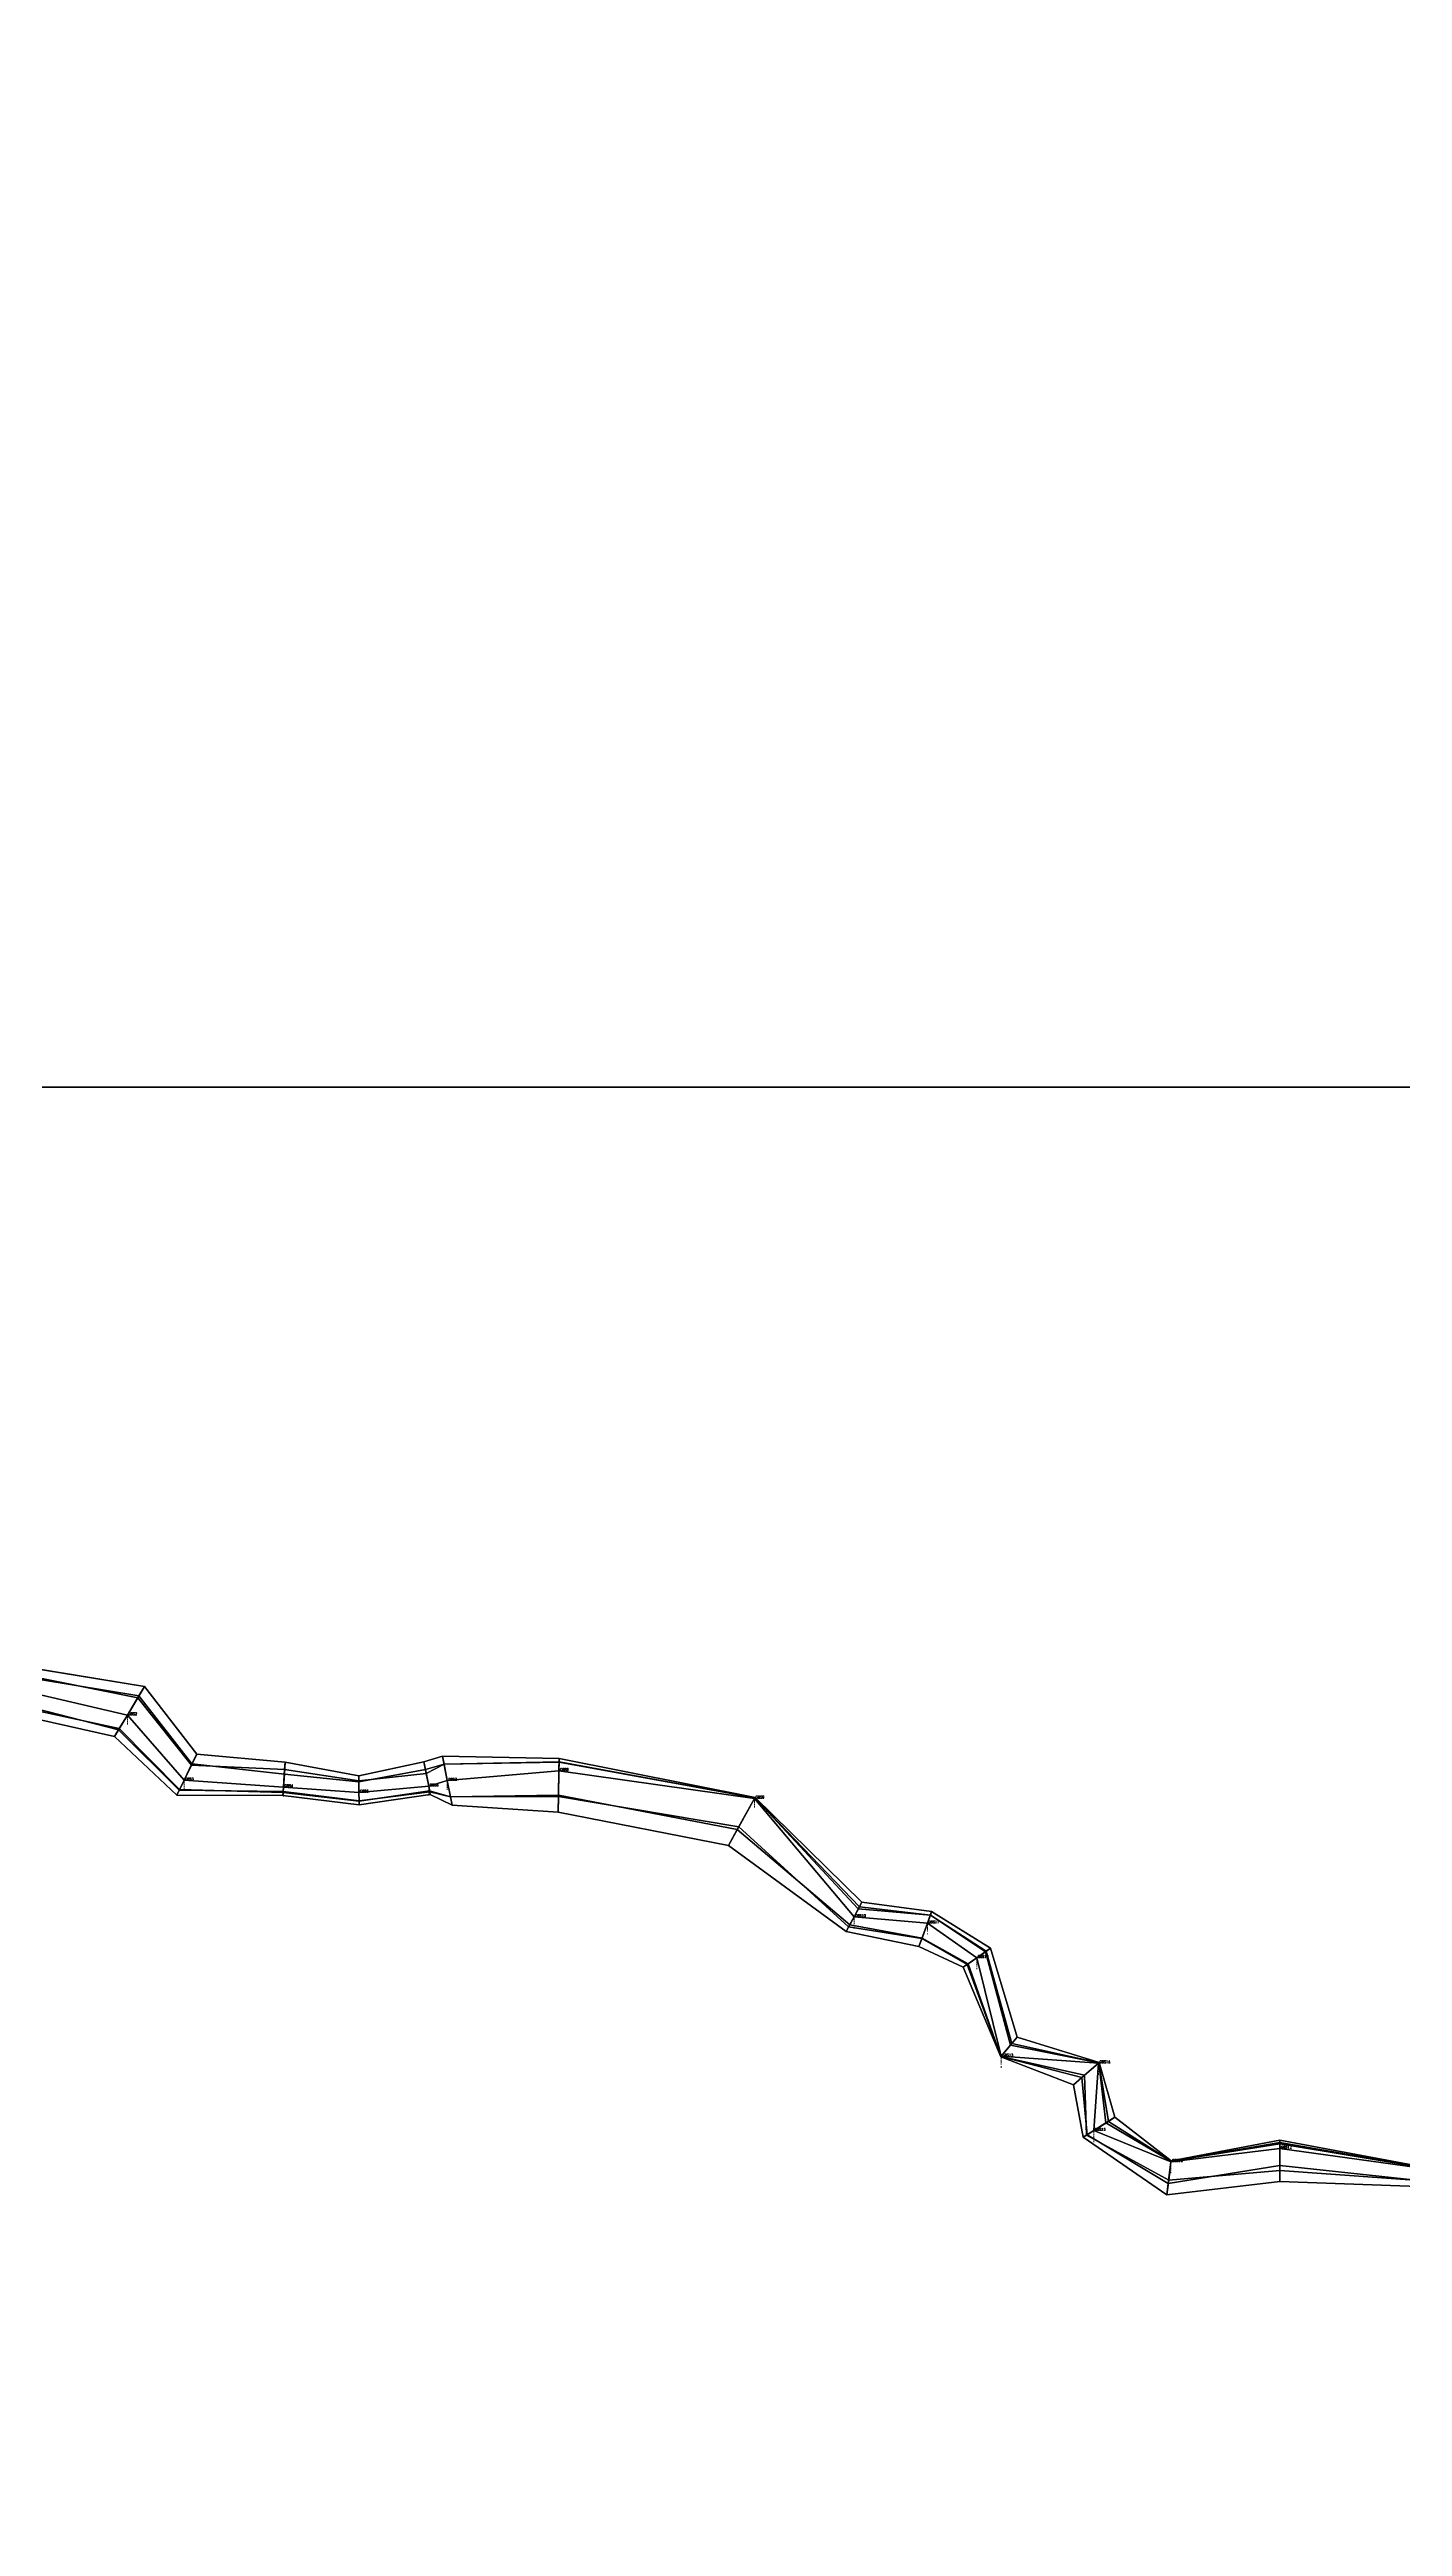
# Model space of a CAD drawing. Extents: x 34233638 to 35010029, y 7400000 to 8016345.
# Drawn here: x 34879451 to 34895750, y 7482662 to 7512497 of the extents above; entities that cross this region are included whole.
import ezdxf

# ---------------------------------------------------------------- set-up
doc = ezdxf.new("R2010")
doc.units = 0
doc.header["$LTSCALE"] = 6
doc.header["$MEASUREMENT"] = 0
doc.layers.get('0').update_dxf_attribs({"linetype": 'CONTINUOUS'})
for name, color, linetype in [('T-3DF1', 245, 'CONTINUOUS'), ('T-3DF2', 243, 'CONTINUOUS'), ('T-3DF3', 241, 'CONTINUOUS'), ('T-3DF4', 243, 'CONTINUOUS'), ('T-3DF5', 245, 'CONTINUOUS'), ('T-3DF6', 247, 'CONTINUOUS'), ('T-3DF7', 249, 'CONTINUOUS'), ('T-3DF8', 247, 'CONTINUOUS'), ('V-FIL', 41, 'CONTINUOUS'), ('V-PROFIL-C', 65, 'CONTINUOUS'), ('V-PROFIL-P', 65, 'CONTINUOUS'), ('V-STATION', 7, 'CONTINUOUS'), ('V-STATION-C1', 7, 'CONTINUOUS'), ('V-STATION-C2', 7, 'CONTINUOUS'), ('X-BOITE-PL', 248, 'CONTINUOUS'), ('X-CONTOUR', 7, 'CONTINUOUS'), ('X-CUBE', 188, 'CONTINUOUS')]:
    doc.layers.add(name, color=color, linetype=linetype)
doc.styles.add('SIMPLEX', font='simplex')

# ---------------------------------------------------------------- blocks, each defined once
blk = doc.blocks.new('CUBEX')
at = {"layer": 'X-CUBE'}
for points in [[(0, 0, 50000), (50000, 0, 50000), (50000, 50000, 50000), (0, 50000, 50000)], [(0, 0, 0), (50000, 0, 0), (50000, 50000, 0), (0, 50000, 0)]]:
    blk.add_polyline3d(points, close=True, dxfattribs=at)
for points in [[(0, 50000, 0), (0, 50000, 50000), (50000, 50000, 50000), (50000, 50000, 0)], [(0, 0, 0), (0, 0, 50000), (50000, 0, 50000), (50000, 0, 0)]]:
    blk.add_polyline3d(points, dxfattribs=at)
blk = doc.blocks.new('CUBE1')
at = {"layer": 'X-CUBE'}
for p in [(350000, 100000, -50000), (350000, 100000, -100000), (350000, 50000, -50000), (350000, 50000, -100000)]:
    blk.add_blockref('CUBEX', p, dxfattribs=at)
blk = doc.blocks.new('BOITE1')
at = {"layer": 'X-BOITE-PL'}
blk.add_polyline3d([(0, 100000, -100000), (500000, 100000, -100000)], dxfattribs=at)

msp = doc.modelspace()

# ---------------------------------------------------------------- linework, layer by layer
at = {"layer": 'T-3DF1'}
for points in [[(34878587, 7493107, -17118), (34878574, 7492988, -17113), (34880527, 7492665, -16685), (34880595, 7492779, -16821)], [(34880595, 7492779, -16821), (34880527, 7492665, -16685), (34881166, 7491846, -16594), (34881225, 7491966, -16656)], [(34881225, 7491966, -16656), (34881166, 7491846, -16594), (34882280, 7491722, -16039), (34882290, 7491867, -16044)], [(34882290, 7491867, -16044), (34882280, 7491722, -16039), (34883176, 7491632, -15905), (34883175, 7491704, -15949)], [(34883175, 7491704, -15949), (34883176, 7491632, -15905), (34883979, 7491781, -15883), (34883962, 7491872, -16022)], [(34883962, 7491872, -16022), (34883979, 7491781, -15883), (34884204, 7491843, -15862), (34884185, 7491940, -15964)], [(34884185, 7491940, -15964), (34884204, 7491843, -15862), (34885589, 7491867, -15607), (34885590, 7491914, -15677)], [(34885590, 7491914, -15677), (34885589, 7491867, -15607), (34887948, 7491437, -15314), (34887950, 7491441, -15469)], [(34887950, 7491441, -15469), (34887948, 7491437, -15314), (34889194, 7490102, -15294), (34889236, 7490182, -15306)], [(34889236, 7490182, -15306), (34889194, 7490102, -15294), (34890063, 7490025, -15095), (34890078, 7490069, -15165)], [(34890078, 7490069, -15165), (34890063, 7490025, -15095), (34890725, 7489585, -14941), (34890785, 7489627, -14985)], [(34890785, 7489627, -14985), (34890725, 7489585, -14941), (34891028, 7488458, -14764), (34891109, 7488555, -14791)], [(34891109, 7488555, -14791), (34891028, 7488458, -14764), (34892093, 7488247, -14638), (34892096, 7488250, -14667)], [(34892096, 7488250, -14667), (34892093, 7488247, -14638), (34892207, 7487541, -14399), (34892286, 7487590, -14538)], [(34892286, 7487590, -14538), (34892207, 7487541, -14399), (34892962, 7487061, -14083), (34892962, 7487065, -14113)], [(34892962, 7487065, -14113), (34892962, 7487061, -14083), (34894273, 7487285, -14049), (34894273, 7487316, -14182)], [(34894273, 7487316, -14182), (34894273, 7487285, -14049), (34896185, 7486954, -13822), (34896185, 7486958, -13877)]]:
    msp.add_3dface(points, dxfattribs=at)
at = {"layer": 'T-3DF2'}
for points in [[(34878574, 7492988, -17113), (34878561, 7492858, -17108), (34880389, 7492436, -16621), (34880527, 7492665, -16685)], [(34880527, 7492665, -16685), (34880389, 7492436, -16621), (34881071, 7491651, -16556), (34881166, 7491846, -16594)], [(34881166, 7491846, -16594), (34881071, 7491651, -16556), (34882269, 7491568, -16034), (34882280, 7491722, -16039)], [(34883176, 7491632, -15905), (34883178, 7491504, -15879), (34884019, 7491578, -15822), (34883979, 7491781, -15883)], [(34883979, 7491781, -15883), (34884019, 7491578, -15822), (34884243, 7491646, -15814), (34884204, 7491843, -15862)], [(34884204, 7491843, -15862), (34884243, 7491646, -15814), (34885587, 7491764, -15577), (34885589, 7491867, -15607)], [(34885589, 7491867, -15607), (34885587, 7491764, -15577), (34887945, 7491432, -15169), (34887948, 7491437, -15314)], [(34882280, 7491722, -16039), (34882269, 7491568, -16034), (34883178, 7491504, -15879), (34883176, 7491632, -15905)], [(34887948, 7491437, -15314), (34887945, 7491432, -15169), (34889143, 7490005, -15286), (34889194, 7490102, -15294)], [(34889194, 7490102, -15294), (34889143, 7490005, -15286), (34890027, 7489928, -15065), (34890063, 7490025, -15095)], [(34890063, 7490025, -15095), (34890027, 7489928, -15065), (34890621, 7489512, -14915), (34890725, 7489585, -14941)], [(34890725, 7489585, -14941), (34890621, 7489512, -14915), (34890917, 7488326, -14741), (34891028, 7488458, -14764)], [(34891028, 7488458, -14764), (34890917, 7488326, -14741), (34892088, 7488244, -14617), (34892093, 7488247, -14638)], [(34892093, 7488247, -14638), (34892088, 7488244, -14617), (34892031, 7487431, -14338), (34892207, 7487541, -14399)], [(34892207, 7487541, -14399), (34892031, 7487431, -14338), (34892961, 7487055, -14063), (34892962, 7487061, -14083)], [(34892962, 7487061, -14083), (34892961, 7487055, -14063), (34894273, 7487216, -13982), (34894273, 7487285, -14049)], [(34894273, 7487285, -14049), (34894273, 7487216, -13982), (34896184, 7486948, -13777), (34896185, 7486954, -13822)]]:
    msp.add_3dface(points, dxfattribs=at)
at = {"layer": 'T-3DF3'}
for points in [[(34878561, 7492858, -17108), (34878544, 7492704, -17113), (34880282, 7492259, -16681), (34880389, 7492436, -16621)], [(34880389, 7492436, -16621), (34880282, 7492259, -16681), (34881013, 7491531, -16588), (34881071, 7491651, -16556)], [(34884243, 7491646, -15814), (34884281, 7491449, -15862), (34885582, 7491469, -15620), (34885587, 7491764, -15577)], [(34885587, 7491764, -15577), (34885582, 7491469, -15620), (34887736, 7491056, -15268), (34887945, 7491432, -15169)], [(34881071, 7491651, -16556), (34881013, 7491531, -16588), (34882265, 7491513, -16039), (34882269, 7491568, -16034)], [(34882269, 7491568, -16034), (34882265, 7491513, -16039), (34883180, 7491404, -15902), (34883178, 7491504, -15879)], [(34883178, 7491504, -15879), (34883180, 7491404, -15902), (34884032, 7491511, -15889), (34884019, 7491578, -15822)], [(34884019, 7491578, -15822), (34884032, 7491511, -15889), (34884281, 7491449, -15862), (34884243, 7491646, -15814)], [(34887945, 7491432, -15169), (34887736, 7491056, -15268), (34889091, 7489909, -15294), (34889143, 7490005, -15286)], [(34889143, 7490005, -15286), (34889091, 7489909, -15294), (34889962, 7489749, -15103), (34890027, 7489928, -15065)], [(34890027, 7489928, -15065), (34889962, 7489749, -15103), (34890516, 7489439, -14941), (34890621, 7489512, -14915)], [(34890621, 7489512, -14915), (34890516, 7489439, -14941), (34890913, 7488321, -14761), (34890917, 7488326, -14741)], [(34890917, 7488326, -14741), (34890913, 7488321, -14761), (34891920, 7488097, -14640), (34892088, 7488244, -14617)], [(34892088, 7488244, -14617), (34891920, 7488097, -14640), (34891942, 7487375, -14399), (34892031, 7487431, -14338)], [(34892031, 7487431, -14338), (34891942, 7487375, -14399), (34892934, 7486834, -14085), (34892961, 7487055, -14063)], [(34892961, 7487055, -14063), (34892934, 7486834, -14085), (34894273, 7486949, -14046), (34894273, 7487216, -13982)], [(34894273, 7487216, -13982), (34894273, 7486949, -14046), (34896170, 7486815, -13808), (34896184, 7486948, -13777)]]:
    msp.add_3dface(points, dxfattribs=at)
at = {"layer": 'T-3DF4'}
for points in [[(34878544, 7492704, -17113), (34878529, 7492560, -17118), (34880235, 7492179, -16821), (34880282, 7492259, -16681)], [(34880282, 7492259, -16681), (34880235, 7492179, -16821), (34880984, 7491472, -16656), (34881013, 7491531, -16588)], [(34881013, 7491531, -16588), (34880984, 7491472, -16656), (34882262, 7491468, -16044), (34882265, 7491513, -16039)], [(34882265, 7491513, -16039), (34882262, 7491468, -16044), (34883181, 7491354, -15949), (34883180, 7491404, -15902)], [(34883180, 7491404, -15902), (34883181, 7491354, -15949), (34884038, 7491479, -16022), (34884032, 7491511, -15889)], [(34884032, 7491511, -15889), (34884038, 7491479, -16022), (34884300, 7491351, -15964), (34884281, 7491449, -15862)], [(34884281, 7491449, -15862), (34884300, 7491351, -15964), (34885579, 7491264, -15677), (34885582, 7491469, -15620)], [(34885582, 7491469, -15620), (34885579, 7491264, -15677), (34887630, 7490864, -15469), (34887736, 7491056, -15268)], [(34887736, 7491056, -15268), (34887630, 7490864, -15469), (34889049, 7489829, -15306), (34889091, 7489909, -15294)], [(34889091, 7489909, -15294), (34889049, 7489829, -15306), (34889924, 7489646, -15165), (34889962, 7489749, -15103)], [(34889962, 7489749, -15103), (34889924, 7489646, -15165), (34890457, 7489397, -14985), (34890516, 7489439, -14941)], [(34890516, 7489439, -14941), (34890457, 7489397, -14985), (34890910, 7488318, -14791), (34890913, 7488321, -14761)], [(34890913, 7488321, -14761), (34890910, 7488318, -14791), (34891786, 7487981, -14667), (34891920, 7488097, -14640)], [(34891920, 7488097, -14640), (34891786, 7487981, -14667), (34891904, 7487351, -14538), (34891942, 7487375, -14399)], [(34891942, 7487375, -14399), (34891904, 7487351, -14538), (34892912, 7486658, -14113), (34892934, 7486834, -14085)], [(34892934, 7486834, -14085), (34892912, 7486658, -14113), (34894273, 7486816, -14182), (34894273, 7486949, -14046)], [(34894273, 7486949, -14046), (34894273, 7486816, -14182), (34896163, 7486749, -13877), (34896170, 7486815, -13808)]]:
    msp.add_3dface(points, dxfattribs=at)
at = {"layer": 'T-3DF5'}
for points in [[(34878529, 7492560, -17118), (34878539, 7492652, -17258), (34880291, 7492273, -16883), (34880235, 7492179, -16821)], [(34880235, 7492179, -16821), (34880291, 7492273, -16883), (34881017, 7491540, -16694), (34880984, 7491472, -16656)], [(34880984, 7491472, -16656), (34881017, 7491540, -16694), (34882264, 7491503, -16196), (34882262, 7491468, -16044)], [(34882262, 7491468, -16044), (34882264, 7491503, -16196), (34883180, 7491398, -16055), (34883181, 7491354, -15949)], [(34883181, 7491354, -15949), (34883180, 7491398, -16055), (34884029, 7491524, -16028), (34884038, 7491479, -16022)], [(34884038, 7491479, -16022), (34884029, 7491524, -16028), (34884281, 7491449, -16066), (34884300, 7491351, -15964)], [(34884300, 7491351, -15964), (34884281, 7491449, -16066), (34885582, 7491453, -15772), (34885579, 7491264, -15677)], [(34885579, 7491264, -15677), (34885582, 7491453, -15772), (34887756, 7491091, -15559), (34887630, 7490864, -15469)], [(34887630, 7490864, -15469), (34887756, 7491091, -15559), (34889078, 7489884, -15388), (34889049, 7489829, -15306)], [(34889049, 7489829, -15306), (34889078, 7489884, -15388), (34889960, 7489745, -15244), (34889924, 7489646, -15165)], [(34889924, 7489646, -15165), (34889960, 7489745, -15244), (34890506, 7489432, -15090), (34890457, 7489397, -14985)], [(34890457, 7489397, -14985), (34890506, 7489432, -15090), (34890913, 7488321, -14871), (34890910, 7488318, -14791)], [(34890910, 7488318, -14791), (34890913, 7488321, -14871), (34891887, 7488068, -14804), (34891786, 7487981, -14667)], [(34891786, 7487981, -14667), (34891887, 7488068, -14804), (34891951, 7487380, -14569), (34891904, 7487351, -14538)], [(34891904, 7487351, -14538), (34891951, 7487380, -14569), (34892929, 7486792, -14231), (34892912, 7486658, -14113)], [(34892912, 7486658, -14113), (34892929, 7486792, -14231), (34894273, 7487011, -14186), (34894273, 7486816, -14182)], [(34894273, 7486816, -14182), (34894273, 7487011, -14186), (34896170, 7486807, -14018), (34896163, 7486749, -13877)]]:
    msp.add_3dface(points, dxfattribs=at)
at = {"layer": 'T-3DF6'}
for points in [[(34878539, 7492652, -17258), (34878561, 7492858, -17318), (34880389, 7492436, -16921), (34880291, 7492273, -16883)], [(34880291, 7492273, -16883), (34880389, 7492436, -16921), (34881071, 7491651, -16716), (34881017, 7491540, -16694)], [(34884281, 7491449, -16066), (34884243, 7491646, -16114), (34885587, 7491764, -15827), (34885582, 7491453, -15772)], [(34885582, 7491453, -15772), (34885587, 7491764, -15827), (34887945, 7491432, -15619), (34887756, 7491091, -15559)], [(34881017, 7491540, -16694), (34881071, 7491651, -16716), (34882269, 7491568, -16274), (34882264, 7491503, -16196)], [(34882264, 7491503, -16196), (34882269, 7491568, -16274), (34883178, 7491504, -16099), (34883180, 7491398, -16055)], [(34883180, 7491398, -16055), (34883178, 7491504, -16099), (34884019, 7491578, -16032), (34884029, 7491524, -16028)], [(34884029, 7491524, -16028), (34884019, 7491578, -16032), (34884243, 7491646, -16114), (34884281, 7491449, -16066)], [(34887756, 7491091, -15559), (34887945, 7491432, -15619), (34889143, 7490005, -15426), (34889078, 7489884, -15388)], [(34889078, 7489884, -15388), (34889143, 7490005, -15426), (34890027, 7489928, -15285), (34889960, 7489745, -15244)], [(34889960, 7489745, -15244), (34890027, 7489928, -15285), (34890621, 7489512, -15135), (34890506, 7489432, -15090)], [(34890506, 7489432, -15090), (34890621, 7489512, -15135), (34890917, 7488326, -14941), (34890913, 7488321, -14871)], [(34890913, 7488321, -14871), (34890917, 7488326, -14941), (34892088, 7488244, -14867), (34891887, 7488068, -14804)], [(34891887, 7488068, -14804), (34892088, 7488244, -14867), (34892031, 7487431, -14588), (34891951, 7487380, -14569)], [(34891951, 7487380, -14569), (34892031, 7487431, -14588), (34892961, 7487055, -14293), (34892929, 7486792, -14231)], [(34892929, 7486792, -14231), (34892961, 7487055, -14293), (34894273, 7487216, -14192), (34894273, 7487011, -14186)], [(34894273, 7487011, -14186), (34894273, 7487216, -14192), (34896184, 7486948, -14077), (34896170, 7486807, -14018)]]:
    msp.add_3dface(points, dxfattribs=at)
at = {"layer": 'T-3DF7'}
for points in [[(34878561, 7492858, -17318), (34878579, 7493032, -17260), (34880514, 7492644, -16881), (34880389, 7492436, -16921)], [(34880389, 7492436, -16921), (34880514, 7492644, -16881), (34881160, 7491833, -16692), (34881071, 7491651, -16716)], [(34881071, 7491651, -16716), (34881160, 7491833, -16692), (34882283, 7491779, -16204), (34882269, 7491568, -16274)], [(34882269, 7491568, -16274), (34882283, 7491779, -16204), (34883176, 7491644, -16054), (34883178, 7491504, -16099)], [(34884019, 7491578, -16032), (34883989, 7491730, -16028), (34884204, 7491843, -16066), (34884243, 7491646, -16114)], [(34884243, 7491646, -16114), (34884204, 7491843, -16066), (34885589, 7491870, -15783), (34885587, 7491764, -15827)], [(34885587, 7491764, -15827), (34885589, 7491870, -15783), (34887948, 7491437, -15549), (34887945, 7491432, -15619)], [(34883178, 7491504, -16099), (34883176, 7491644, -16054), (34883989, 7491730, -16028), (34884019, 7491578, -16032)], [(34887945, 7491432, -15619), (34887948, 7491437, -15549), (34889207, 7490126, -15388), (34889143, 7490005, -15426)], [(34889143, 7490005, -15426), (34889207, 7490126, -15388), (34890063, 7490026, -15250), (34890027, 7489928, -15285)], [(34890027, 7489928, -15285), (34890063, 7490026, -15250), (34890735, 7489592, -15090), (34890621, 7489512, -15135)], [(34890621, 7489512, -15135), (34890735, 7489592, -15090), (34891045, 7488479, -14893), (34890917, 7488326, -14941)], [(34890917, 7488326, -14941), (34891045, 7488479, -14893), (34892092, 7488247, -14772), (34892088, 7488244, -14867)], [(34892088, 7488244, -14867), (34892092, 7488247, -14772), (34892178, 7487522, -14566), (34892031, 7487431, -14588)], [(34892031, 7487431, -14588), (34892178, 7487522, -14566), (34892961, 7487060, -14208), (34892961, 7487055, -14293)], [(34892961, 7487055, -14293), (34892961, 7487060, -14208), (34894273, 7487271, -14188), (34894273, 7487216, -14192)], [(34894273, 7487216, -14192), (34894273, 7487271, -14188), (34896185, 7486953, -13981), (34896184, 7486948, -14077)]]:
    msp.add_3dface(points, dxfattribs=at)
at = {"layer": 'T-3DF8'}
for points in [[(34878579, 7493032, -17260), (34878587, 7493107, -17118), (34880595, 7492779, -16821), (34880514, 7492644, -16881)], [(34880514, 7492644, -16881), (34880595, 7492779, -16821), (34881225, 7491966, -16656), (34881160, 7491833, -16692)], [(34881160, 7491833, -16692), (34881225, 7491966, -16656), (34882290, 7491867, -16044), (34882283, 7491779, -16204)], [(34882283, 7491779, -16204), (34882290, 7491867, -16044), (34883175, 7491704, -15949), (34883176, 7491644, -16054)], [(34883176, 7491644, -16054), (34883175, 7491704, -15949), (34883962, 7491872, -16022), (34883989, 7491730, -16028)], [(34883989, 7491730, -16028), (34883962, 7491872, -16022), (34884185, 7491940, -15964), (34884204, 7491843, -16066)], [(34884204, 7491843, -16066), (34884185, 7491940, -15964), (34885590, 7491914, -15677), (34885589, 7491870, -15783)], [(34885589, 7491870, -15783), (34885590, 7491914, -15677), (34887950, 7491441, -15469), (34887948, 7491437, -15549)], [(34887948, 7491437, -15549), (34887950, 7491441, -15469), (34889236, 7490182, -15306), (34889207, 7490126, -15388)], [(34889207, 7490126, -15388), (34889236, 7490182, -15306), (34890078, 7490069, -15165), (34890063, 7490026, -15250)], [(34890063, 7490026, -15250), (34890078, 7490069, -15165), (34890785, 7489627, -14985), (34890735, 7489592, -15090)], [(34890735, 7489592, -15090), (34890785, 7489627, -14985), (34891109, 7488555, -14791), (34891045, 7488479, -14893)], [(34891045, 7488479, -14893), (34891109, 7488555, -14791), (34892096, 7488250, -14667), (34892092, 7488247, -14772)], [(34892092, 7488247, -14772), (34892096, 7488250, -14667), (34892286, 7487590, -14538), (34892178, 7487522, -14566)], [(34892178, 7487522, -14566), (34892286, 7487590, -14538), (34892962, 7487065, -14113), (34892961, 7487060, -14208)], [(34892961, 7487060, -14208), (34892962, 7487065, -14113), (34894273, 7487316, -14182), (34894273, 7487271, -14188)], [(34894273, 7487271, -14188), (34894273, 7487316, -14182), (34896185, 7486958, -13877), (34896185, 7486953, -13981)]]:
    msp.add_3dface(points, dxfattribs=at)
at = {"layer": 'V-FIL'}
for points in [[(34878561, 7492858, -17118), (34880389, 7492436, -16821)], [(34880389, 7492436, -16821), (34881071, 7491651, -16656)], [(34884243, 7491646, -15964), (34885587, 7491764, -15677)], [(34885587, 7491764, -15677), (34887945, 7491432, -15469)], [(34881071, 7491651, -16656), (34882269, 7491568, -16044)], [(34882269, 7491568, -16044), (34883178, 7491504, -15949)], [(34883178, 7491504, -15949), (34884019, 7491578, -16022)], [(34884019, 7491578, -16022), (34884243, 7491646, -15964)], [(34887945, 7491432, -15469), (34889143, 7490005, -15306)], [(34889143, 7490005, -15306), (34890027, 7489928, -15165)], [(34890027, 7489928, -15165), (34890621, 7489512, -14985)], [(34890621, 7489512, -14985), (34890917, 7488326, -14791)], [(34890917, 7488326, -14791), (34892088, 7488244, -14667)], [(34892088, 7488244, -14667), (34892031, 7487431, -14538)], [(34892031, 7487431, -14538), (34892961, 7487055, -14113)], [(34892961, 7487055, -14113), (34894273, 7487216, -14182)], [(34894273, 7487216, -14182), (34896184, 7486948, -13877)]]:
    msp.add_polyline3d(points, dxfattribs=at)
at = {"layer": 'V-PROFIL-C'}
for points in [[(34880389, 7492436, -16821), (34880389, 7492436, -16621)], [(34880389, 7492436, -16821), (34880389, 7492436, -16921)], [(34885587, 7491764, -15677), (34885587, 7491764, -15577)], [(34885587, 7491764, -15677), (34885587, 7491764, -15827)], [(34881071, 7491651, -16656), (34881071, 7491651, -16556)], [(34881071, 7491651, -16656), (34881071, 7491651, -16716)], [(34882269, 7491568, -16044), (34882269, 7491568, -16034)], [(34882269, 7491568, -16044), (34882269, 7491568, -16274)], [(34883178, 7491504, -15949), (34883178, 7491504, -15879)], [(34883178, 7491504, -15949), (34883178, 7491504, -16099)], [(34884019, 7491578, -16022), (34884019, 7491578, -15822)], [(34884019, 7491578, -16022), (34884019, 7491578, -16032)], [(34884243, 7491646, -15964), (34884243, 7491646, -15814)], [(34884243, 7491646, -15964), (34884243, 7491646, -16114)], [(34887945, 7491432, -15469), (34887945, 7491432, -15169)], [(34887945, 7491432, -15469), (34887945, 7491432, -15619)], [(34889143, 7490005, -15306), (34889143, 7490005, -15286)], [(34889143, 7490005, -15306), (34889143, 7490005, -15426)], [(34890027, 7489928, -15165), (34890027, 7489928, -15065)], [(34890027, 7489928, -15165), (34890027, 7489928, -15285)], [(34890621, 7489512, -14985), (34890621, 7489512, -14915)], [(34890621, 7489512, -14985), (34890621, 7489512, -15135)], [(34890917, 7488326, -14791), (34890917, 7488326, -14741)], [(34890917, 7488326, -14791), (34890917, 7488326, -14941)], [(34892088, 7488244, -14667), (34892088, 7488244, -14617)], [(34892088, 7488244, -14667), (34892088, 7488244, -14867)], [(34892031, 7487431, -14538), (34892031, 7487431, -14338)], [(34892031, 7487431, -14538), (34892031, 7487431, -14588)], [(34892961, 7487055, -14113), (34892961, 7487055, -14063)], [(34892961, 7487055, -14113), (34892961, 7487055, -14293)], [(34894273, 7487216, -14182), (34894273, 7487216, -13982)], [(34894273, 7487216, -14182), (34894273, 7487216, -14192)]]:
    msp.add_polyline3d(points, dxfattribs=at)
at = {"layer": 'V-PROFIL-P'}
for points in [[(34880389, 7492436, -16821), (34880595, 7492779, -16821)], [(34880389, 7492436, -16821), (34880235, 7492179, -16821)], [(34881071, 7491651, -16656), (34881225, 7491966, -16656)], [(34882269, 7491568, -16044), (34882290, 7491867, -16044)], [(34884019, 7491578, -16022), (34883962, 7491872, -16022)], [(34884243, 7491646, -15964), (34884185, 7491940, -15964)], [(34885587, 7491764, -15677), (34885579, 7491264, -15677)], [(34885587, 7491764, -15677), (34885590, 7491914, -15677)], [(34881071, 7491651, -16656), (34880984, 7491472, -16656)], [(34882269, 7491568, -16044), (34882262, 7491468, -16044)], [(34883178, 7491504, -15949), (34883175, 7491704, -15949)], [(34883178, 7491504, -15949), (34883181, 7491354, -15949)], [(34884019, 7491578, -16022), (34884038, 7491479, -16022)], [(34884243, 7491646, -15964), (34884300, 7491351, -15964)], [(34887945, 7491432, -15469), (34887630, 7490864, -15469)], [(34887945, 7491432, -15469), (34887950, 7491441, -15469)], [(34889143, 7490005, -15306), (34889049, 7489829, -15306)], [(34889143, 7490005, -15306), (34889236, 7490182, -15306)], [(34890027, 7489928, -15165), (34890078, 7490069, -15165)], [(34890027, 7489928, -15165), (34889924, 7489646, -15165)], [(34890621, 7489512, -14985), (34890457, 7489397, -14985)], [(34890621, 7489512, -14985), (34890785, 7489627, -14985)], [(34890917, 7488326, -14791), (34891109, 7488555, -14791)], [(34890917, 7488326, -14791), (34890910, 7488318, -14791)], [(34892088, 7488244, -14667), (34891786, 7487981, -14667)], [(34892088, 7488244, -14667), (34892096, 7488250, -14667)], [(34892031, 7487431, -14538), (34892286, 7487590, -14538)], [(34892031, 7487431, -14538), (34891904, 7487351, -14538)], [(34894273, 7487216, -14182), (34894273, 7487316, -14182)], [(34892961, 7487055, -14113), (34892912, 7486658, -14113)], [(34892961, 7487055, -14113), (34892962, 7487065, -14113)], [(34894273, 7487216, -14182), (34894273, 7486816, -14182)]]:
    msp.add_polyline3d(points, dxfattribs=at)
at = {"layer": 'X-CONTOUR'}
for p, q in [((34878587, 7493107, -100000), (34880595, 7492779, -100000)), ((34880595, 7492779, -100000), (34881225, 7491966, -100000)), ((34878529, 7492560, -100000), (34880235, 7492179, -100000)), ((34880235, 7492179, -100000), (34880984, 7491472, -100000)), ((34881225, 7491966, -100000), (34882290, 7491867, -100000)), ((34882290, 7491867, -100000), (34883175, 7491704, -100000)), ((34883175, 7491704, -100000), (34883962, 7491872, -100000)), ((34883962, 7491872, -100000), (34884185, 7491940, -100000)), ((34884185, 7491940, -100000), (34885590, 7491914, -100000)), ((34885590, 7491914, -100000), (34887950, 7491441, -100000)), ((34880984, 7491472, -100000), (34882262, 7491468, -100000)), ((34882262, 7491468, -100000), (34883181, 7491354, -100000)), ((34883181, 7491354, -100000), (34884038, 7491479, -100000)), ((34884038, 7491479, -100000), (34884300, 7491351, -100000)), ((34884300, 7491351, -100000), (34885579, 7491264, -100000)), ((34885579, 7491264, -100000), (34887630, 7490864, -100000)), ((34887950, 7491441, -100000), (34889236, 7490182, -100000)), ((34887630, 7490864, -100000), (34889049, 7489829, -100000)), ((34889236, 7490182, -100000), (34890078, 7490069, -100000)), ((34890078, 7490069, -100000), (34890785, 7489627, -100000)), ((34889049, 7489829, -100000), (34889924, 7489646, -100000)), ((34889924, 7489646, -100000), (34890457, 7489397, -100000)), ((34890457, 7489397, -100000), (34890910, 7488318, -100000)), ((34890785, 7489627, -100000), (34891109, 7488555, -100000)), ((34891109, 7488555, -100000), (34892096, 7488250, -100000)), ((34890910, 7488318, -100000), (34891786, 7487981, -100000)), ((34892096, 7488250, -100000), (34892286, 7487590, -100000)), ((34891786, 7487981, -100000), (34891904, 7487351, -100000)), ((34892286, 7487590, -100000), (34892962, 7487065, -100000)), ((34891904, 7487351, -100000), (34892912, 7486658, -100000)), ((34892962, 7487065, -100000), (34894273, 7487316, -100000)), ((34894273, 7487316, -100000), (34896185, 7486958, -100000)), ((34892912, 7486658, -100000), (34894273, 7486816, -100000)), ((34894273, 7486816, -100000), (34896163, 7486749, -100000))]:
    msp.add_line(p, q, dxfattribs=at)

# ---------------------------------------------------------------- block references
for name in ['CUBE1', 'BOITE1']:
    msp.add_blockref(name, (34500000, 7400000))

# ---------------------------------------------------------------- texts
at = {"layer": 'V-STATION', "style": 'SIMPLEX'}
for s, p in [('.G8S2', (34880389, 7492436, -16821)), ('.G8S8', (34885587, 7491764, -15677)), ('.G8S3', (34881071, 7491651, -16656)), ('.G8S4', (34882269, 7491568, -16044)), ('.G8S5', (34883178, 7491504, -15949)), ('.G8S6', (34884019, 7491578, -16022)), ('.G8S7', (34884243, 7491646, -15964)), ('.G8S9', (34887945, 7491432, -15469)), ('.G8S10', (34889143, 7490005, -15306)), ('.G8S11', (34890027, 7489928, -15165)), ('.G8S12', (34890621, 7489512, -14985)), ('.G8S13', (34890917, 7488326, -14791)), ('.G8S14', (34892088, 7488244, -14667)), ('.G8S15', (34892031, 7487431, -14538)), ('.G8S16', (34892961, 7487055, -14113)), ('.G8S17', (34894273, 7487216, -14182))]:
    msp.add_text(s, height=30, dxfattribs=at).set_placement(p)
at = {"layer": 'V-STATION-C1', "extrusion": (5.32184e-17, -1, 2.66092e-16), "style": 'SIMPLEX'}
for s, p in [('.G8S2', (34880389, -16821, -7492436)), ('.G8S8', (34885587, -15677, -7491764)), ('.G8S3', (34881071, -16656, -7491651)), ('.G8S4', (34882269, -16044, -7491568)), ('.G8S5', (34883178, -15949, -7491504)), ('.G8S6', (34884019, -16022, -7491578)), ('.G8S7', (34884243, -15964, -7491646)), ('.G8S9', (34887945, -15469, -7491432)), ('.G8S10', (34889143, -15306, -7490005)), ('.G8S11', (34890027, -15165, -7489928)), ('.G8S12', (34890621, -14985, -7489512)), ('.G8S13', (34890917, -14791, -7488326)), ('.G8S14', (34892088, -14667, -7488244)), ('.G8S15', (34892031, -14538, -7487431)), ('.G8S16', (34892961, -14113, -7487055)), ('.G8S17', (34894273, -14182, -7487216))]:
    msp.add_text(s, height=30, dxfattribs=at).set_placement(p)
at = {"layer": 'V-STATION-C2', "extrusion": (-1, -3.87043e-15, 7.74086e-15), "style": 'SIMPLEX'}
for s, p in [('.G8S2', (-7492436, -16821, -34880389)), ('.G8S8', (-7491764, -15677, -34885587)), ('.G8S3', (-7491651, -16656, -34881071)), ('.G8S4', (-7491568, -16044, -34882269)), ('.G8S5', (-7491504, -15949, -34883178)), ('.G8S6', (-7491578, -16022, -34884019)), ('.G8S7', (-7491646, -15964, -34884243)), ('.G8S9', (-7491432, -15469, -34887945)), ('.G8S10', (-7490005, -15306, -34889143)), ('.G8S11', (-7489928, -15165, -34890027)), ('.G8S12', (-7489512, -14985, -34890621)), ('.G8S13', (-7488326, -14791, -34890917)), ('.G8S14', (-7488244, -14667, -34892088)), ('.G8S15', (-7487431, -14538, -34892031)), ('.G8S16', (-7487055, -14113, -34892961)), ('.G8S17', (-7487216, -14182, -34894273))]:
    msp.add_text(s, height=30, dxfattribs=at).set_placement(p)

doc.saveas('drawing.dxf')
